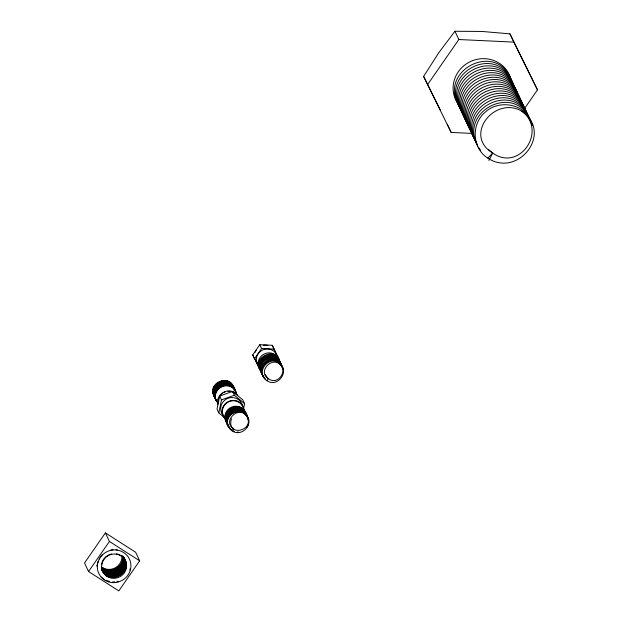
<?xml version="1.0" encoding="UTF-8"?>
<svg xmlns="http://www.w3.org/2000/svg" width="622" height="622" viewBox="0 0 622 622"><rect width="100%" height="100%" fill="white"/><g stroke="black" fill="none" stroke-linecap="round" stroke-linejoin="round"><path stroke-width="0.93" d="M243.427 409.253L244.578 403.655L242.79 399.853L232.597 391.417L219.706 396.043L217.016 409.089L218.804 412.899L223.904 417.113M218.804 412.899L221.494 399.845L219.706 396.043M101.65 564.418L101.985 562.856M97.677 563.089L97.981 561.682M129.881 570.094L130.185 568.695M248.419 423.699L248.582 419.694L247.735 417.16M231.47 418.707C225.716 438.316 256.622 430.276 246.258 415.535C238.203 405.163 221.751 422.058 233.841 428.815L232.169 430.875L230.093 429.11L228.383 426.451M102.148 562.07L103.252 559.917M99.123 559.046L99.784 557.747M488.892 160.429L492.694 153.035L488.433 149.366M246.848 427.454L248.124 425.02M471.414 133.388L451.16 132.432L423.621 76.42L438.774 52.738L454.954 31.263L481.926 31.45L509.939 33.845L537.478 89.856L524.828 108.08M105.398 532.899L84.522 562.98L88.557 571.54L118.794 590.9L139.67 560.819L135.643 552.25L105.398 532.899L109.425 541.459L139.67 560.819M88.557 571.54L109.425 541.459M427.516 84.685L458.849 39.528L513.826 42.109L537.478 89.856M272.249 345.288L274.038 349.097L261.59 348.514L254.491 358.738L252.703 354.937L259.794 344.705L272.249 345.288L279.395 359.913L277.606 356.103M103.617 559.201L105.787 556.776L108.508 554.964M100.609 556.558L102.56 554.381M266.799 380.617C278.011 388.493 290.746 370.028 278.718 362.75C267.732 355.317 255.245 373.495 266.799 380.617L268.572 378.759C277.847 386.013 288.779 370.051 279.107 363.575C269.676 357.386 257.905 372.912 268.572 378.759L267.025 377.43L265.462 374.467M531.32 122.246C525.201 103.54 498.906 99.217 485.16 112.224C471.056 123.972 472.005 148.316 487.819 158.143L492.694 153.035C519.611 172.341 547.811 130.441 521.757 111.151C494.972 95.485 462.978 135.277 492.694 153.035M219.994 381.581L220.546 381.325M221.494 399.845L234.385 395.227L244.578 403.655M109.278 554.692L111.587 553.883M116.897 581.694L118.297 581.22M221.479 380.913C226.252 379.506 232.045 381.854 233.351 386.962M110.887 549.934L113.08 549.755M112.512 582.021L114.705 581.858M237.184 432.134L238.576 432.033M116.407 553.883L117.993 554.155M115.98 549.692L117.41 549.949M109.643 581.5L106.253 580.318M118.716 554.49L120.878 555.493M234.455 431.637L229.899 428.698M232.169 430.875C241.802 437.701 254.693 423.675 246.234 414.952C239.556 407.169 225.483 414.33 227.714 424.297M103.166 568.174C111.369 573.849 124.143 566.424 122.573 556.395M487.819 158.143C518.219 178.195 553.627 132.921 521.757 111.151M279.107 363.575L282.645 367.485M244.29 410.815C237.612 403.033 223.539 410.193 225.77 420.161M244.679 411.64C236.943 402.597 221.168 413.607 227.217 423.971M245.068 412.472C235.956 402.139 219.387 417.603 229.316 427.454M245.457 413.296C238.778 405.521 224.705 412.674 226.937 422.641M245.845 414.128C239.167 406.345 225.094 413.498 227.325 423.473M244.376 413.63L246.429 415.364M121.694 555.679C137.921 570.032 108.01 588.972 101.58 568.617M121.282 555.586L123.086 557.102M121.477 555.998L125.045 560.103M101.541 567.039C109.379 575.467 125.185 567.342 122.728 556.021M101.736 567.451C109.285 575.607 124.773 568.267 122.962 557.219M101.93 567.87C109.767 576.299 125.574 568.174 123.117 556.853L124.462 558.859M101.526 567.769C109.169 576.889 125.831 568.998 123.311 557.265M101.72 568.181C109.363 577.302 126.025 569.41 123.506 557.677M101.915 568.594C109.558 577.714 126.219 569.822 123.7 558.089M102.109 569.006C109.752 578.126 126.414 570.234 123.895 558.509M102.303 569.418C110.358 579.199 128.194 569.441 123.591 557.444M102.692 570.25C110.343 579.37 126.997 571.478 124.478 559.746M103.275 571.494C112.077 582.091 130.814 569.838 123.871 557.615M103.664 572.318C111.315 581.438 127.969 573.546 125.45 561.814M104.053 573.142C111.703 582.262 128.357 574.378 125.838 562.646M106.867 576.034L104.442 573.974L102.669 571.354L101.658 568.368M101.215 577.029L104.488 579.813M231.796 384.264C225.242 376.45 210.982 383.222 213.113 393.267M232.185 385.096C225.63 377.274 211.371 384.054 213.502 394.091M232.574 385.92C224.542 376.201 207.787 388.766 215.686 398.974M233.157 387.164C226.602 379.342 212.343 386.122 214.473 396.16M233.545 387.988C225.281 378.098 208.51 391.246 216.853 401.454M233.934 388.82C226.54 379.894 210.679 389.901 216.098 400.35M229.51 427.866L230.552 428.752M231.781 430.051C216.985 419.757 239.229 400.467 247.346 416.336M265.376 378.891C252.4 367.493 276.23 350.909 282.287 367.089M229.331 381.667L231.221 383.572M280.312 362.517C274.185 350.054 254.196 361.576 261.637 373.262M245.791 413.024C240.17 399.993 219.286 411.134 226.828 423.139M246.957 415.504C242.308 404.386 224.099 410.691 226.742 422.229M247.54 416.748C241.67 404.494 221.766 415.123 228.577 426.863M213.766 395.382L214.707 396.906M214.155 396.214L214.909 397.318M215.298 398.142C205.167 383.782 231.648 373.122 234.758 390.313M215.126 398.282L216.075 399.798M216.464 400.63C205.789 386.239 232.426 374.887 235.73 392.381M123.187 556.744L124.066 558.035M101.611 568.524C108.212 579.432 127.051 571.797 124.283 559.333M101.557 568.702C108.383 581.788 130.465 570.848 123.731 557.53M101.751 569.114C107.886 580.8 127.712 573.461 124.866 560.577M101.503 568.873C106.844 581.741 128.194 574.961 125.255 561.402M101.891 569.705C108.259 584.742 132.774 572.582 124.26 558.447M459.565 106.72C436.286 70.286 498.393 39.598 511.774 81.466M460.638 109.005C438.067 74.321 495.765 42.584 511.976 81.148M461.182 110.514C439.832 75.153 498.44 45.126 513.344 84.297M462.263 112.792C440.905 77.439 499.513 47.412 514.417 86.582M463.856 115.855C441.029 80.611 500.259 49.154 515.49 88.868M464.409 117.356C443.292 82.57 500.399 52.24 516.276 90.283M465.481 119.642C444.124 84.289 502.739 54.262 517.636 93.432M466.033 121.15C446.207 85.688 504.108 57.092 518.717 95.718M468.156 124.991C445.585 90.307 503.284 58.569 519.502 97.133M469.229 127.269C446.658 92.585 504.356 60.847 520.575 99.411M469.252 127.992C449.434 92.538 507.327 63.942 521.936 102.568M471.383 131.841C448.548 96.589 507.785 65.139 523.009 104.846M472.456 134.119C449.885 99.434 507.583 67.697 523.794 106.261M473.529 136.405C450.693 101.153 509.931 69.703 525.162 109.41M473.552 137.128C453.733 101.666 511.626 73.069 526.235 111.696M475.674 140.969C452.847 105.724 512.077 74.267 527.308 113.981M476.755 143.254C454.177 108.57 511.875 76.833 528.094 115.397M477.299 144.755C455.942 109.402 514.557 79.375 529.454 118.545M477.851 146.263C458.025 110.802 515.926 82.205 530.535 120.831M478.901 147.818L480.479 150.159M260.843 371.077C251.832 357.774 276.323 346.602 279.978 362.548M261.621 372.733C252.501 358.746 278.096 348.297 281.144 365.036M261.248 372.43L262.01 373.558M263.557 376.349C252.493 363.264 277.793 349.852 281.929 366.692M263.946 377.173C252.882 364.088 278.182 350.684 282.318 367.516M233.312 386.511C228.025 373.713 207.126 383.665 213.96 395.802M234.284 388.579C229.401 377.943 211.635 383.93 214.085 395.335M235.45 391.059C230.933 379.956 212.561 385.764 215.056 397.404M227.193 423.434C217.669 410.015 242.51 398.523 246.242 414.726M226.633 422.727L228.15 424.974M227.022 423.559L228.733 426.21M227.411 424.383L229.121 427.042M232.488 385.85L231.804 384.614M423.621 76.42L434.926 99.186M435.33 100.002L440.531 110.522M252.703 354.937L259.848 369.554L258.052 365.752M509.939 33.845L513.826 42.109M454.954 31.263L458.849 39.528M447.272 124.167L451.16 132.432M259.794 344.705L261.59 348.514M232.597 391.417L234.385 395.227M260.47 370.774C253.504 357.533 277.428 348.437 280.367 363.38M236.313 393.625C234.821 379.49 212.032 382.755 214.668 396.579M235.341 391.557C233.849 377.422 211.06 380.68 213.696 394.511M233.118 386.091L233.981 388.657M247.152 415.916L248.194 418.863M247.61 417.626C245.768 403.709 223.469 407.993 226.354 421.405M247.027 416.382C244.92 402.776 223.049 407.464 225.965 420.573M245.597 412.611L246.833 415.97M531.608 123.109L532.471 125.714M530.823 121.694L531.686 124.299M528.381 116.26L529.252 118.864M516.563 91.146L517.434 93.751M512.271 82.018L513.134 84.615M281.121 364.601C277.451 352.542 257.858 358.7 260.766 370.673C250.891 358.404 275.01 345.607 279.309 360.884M234.175 389.077L234.245 390.429M97.226 565.196L97.304 566.619M97.032 564.784L97.11 566.207M247.999 418.451L248.061 419.796M282.707 368.348L282.769 369.678M279.589 361.724L279.651 363.054M227.473 423.535A10.737 10.294 -25.2 0 1 231.602 407.076A10.737 10.294 -25.2 0 1 246.226 415.582M121.889 555.951A12.588 12.067 -25.2 0 1 119.883 563.586L117.76 566.059A12.588 12.067 -25.2 0 1 102.591 567.653M223.71 415.924A11.103 10.652 -25.2 0 1 226.843 398.795A11.103 10.652 -25.2 0 1 242.596 406.337M218.12 399.915A10.737 10.294 -25.2 0 1 219.03 397.326M219.473 396.517A10.737 10.294 -25.2 0 1 220.577 395.024M221.222 394.356A10.737 10.294 -25.2 0 1 222.676 393.182M223.469 392.692A10.737 10.294 -25.2 0 1 225.172 391.914M227.901 391.308A10.737 10.294 -25.2 0 1 236.904 394.908M217.887 403.165A10.737 10.294 -25.2 0 1 221.587 386.892A10.737 10.294 -25.2 0 1 236.539 394.309M224.153 417.129A10.737 10.294 -25.2 0 1 229.635 401.392A10.737 10.294 -25.2 0 1 243.668 410.131M225.732 419.391A11.11 10.652 -25.2 0 1 228.181 401.633A11.11 10.652 -25.2 0 1 244.034 410.1M217.848 404.494A11.11 10.652 -25.2 0 1 224.161 391.946A11.11 10.652 -25.2 0 1 237.76 395.413M273.268 348.545A10.737 10.294 -25.2 0 1 275.81 355.115M258.363 363.722A10.737 10.294 -25.2 0 1 254.88 358.591M255.113 352.355A10.737 10.294 -25.2 0 1 256.381 349.906M263.23 345.381A10.737 10.294 -25.2 0 1 267.841 345.404M258.83 366.296A10.737 10.294 -25.2 0 1 262.375 350.1A10.737 10.294 -25.2 0 1 277.428 357.129M260.649 370.176A10.737 10.294 -25.2 0 1 264.202 353.972A10.737 10.294 -25.2 0 1 279.247 361.001M456.812 102A29.615 28.394 -25.2 0 1 471.219 61.213A29.615 28.394 -25.2 0 1 510.755 78.496M121.819 556.371L119.012 554.84A12.588 12.067 -25.2 0 0 103.353 560.329A12.588 12.067 -25.2 0 0 106.401 575.988L109.215 577.519A12.588 12.067 -25.2 0 0 124.866 572.022A12.588 12.067 -25.2 0 0 121.819 556.371M108.453 581.858A16.926 16.234 -25.2 0 0 130.651 562.84A16.926 16.234 -25.2 0 0 103.244 554.155A16.926 16.234 -25.2 0 0 108.453 581.858"/></g></svg>
